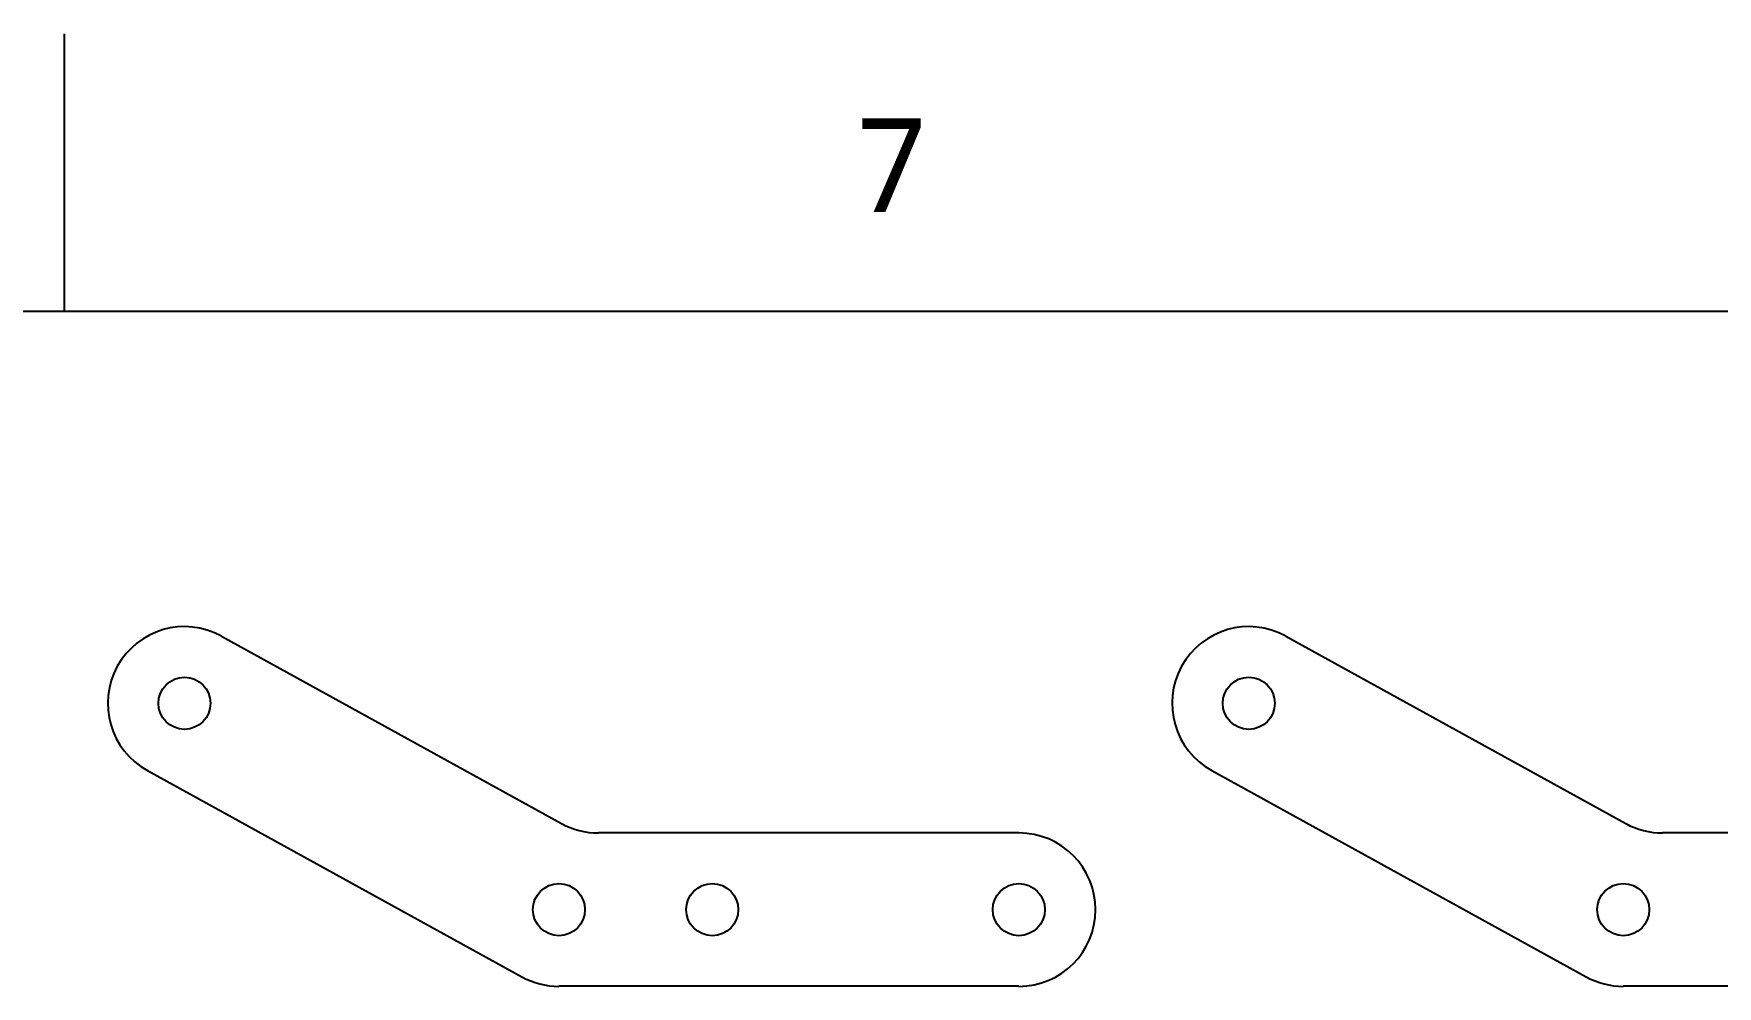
# Model space of a CAD drawing. Extents: x 0.1 to 34, y 0 to 22.
# Drawn here: x 4.209 to 8.532, y 19.517 to 21.962 of the extents above; entities that cross this region are included whole.
import ezdxf

# ---------------------------------------------------------------- set-up
doc = ezdxf.new("R2010")
doc.units = 0
doc.header["$LTSCALE"] = 0.5
doc.header["$MEASUREMENT"] = 0
for name, color, linetype in [('BORDER_FRAME', 7, 'CONTINUOUS'), ('BORDER_ZONES', 7, 'CONTINUOUS'), ('VISIBLE', 7, 'CONTINUOUS')]:
    doc.layers.add(name, color=color, linetype=linetype)
doc.styles.add('ONSHAPE-STANDARD', font='NotoSans-Regular.ttf')

msp = doc.modelspace()

# ---------------------------------------------------------------- linework, layer by layer
at = {"layer": 'BORDER_FRAME'}
msp.add_line((0.7875, 21.25), (33.2875, 21.25), dxfattribs=at)
at = {"layer": 'BORDER_ZONES'}
msp.add_line((4.2875, 21.25), (4.2875, 21.9625), dxfattribs=at)
at = {"layer": 'VISIBLE'}
for p, q in [((4.6908, 20.4158), (5.5638, 19.935)), ((7.4241, 20.4158), (8.2971, 19.935)), ((4.5009, 20.0709), (5.4625, 19.5413)), ((7.2342, 20.0709), (8.1958, 19.5413)), ((6.7386, 19.9106), (5.6587, 19.9106)), ((9.4719, 19.9106), (8.392, 19.9106)), ((6.7386, 19.5169), (5.5575, 19.5169)), ((9.4719, 19.5169), (8.2908, 19.5169))]:
    msp.add_line(p, q, dxfattribs=at)
for centre in [(4.5958, 20.2434), (7.3291, 20.2434), (5.5575, 19.7137), (5.9512, 19.7137), (6.7386, 19.7137), (8.2908, 19.7137)]:
    msp.add_circle(centre, 0.0669, dxfattribs=at)
for centre, start, end in [((4.5958, 20.2434), 61.157, 241.157), ((7.3291, 20.2434), 61.157, 241.157), ((5.6587, 20.1074), 241.157, 270), ((8.392, 20.1074), 241.157, 270), ((6.7386, 19.7137), 270, 90), ((5.5575, 19.7137), 241.157, 270), ((8.2908, 19.7137), 241.157, 270)]:
    msp.add_arc(centre, 0.1969, start, end, dxfattribs=at)

# ---------------------------------------------------------------- texts
at = {"layer": 'BORDER_ZONES', "insert": (6.4125, 21.625), "char_height": 0.24, "attachment_point": 5, "style": 'ONSHAPE-STANDARD'}
msp.add_mtext('7', dxfattribs=at)

doc.saveas('drawing.dxf')
